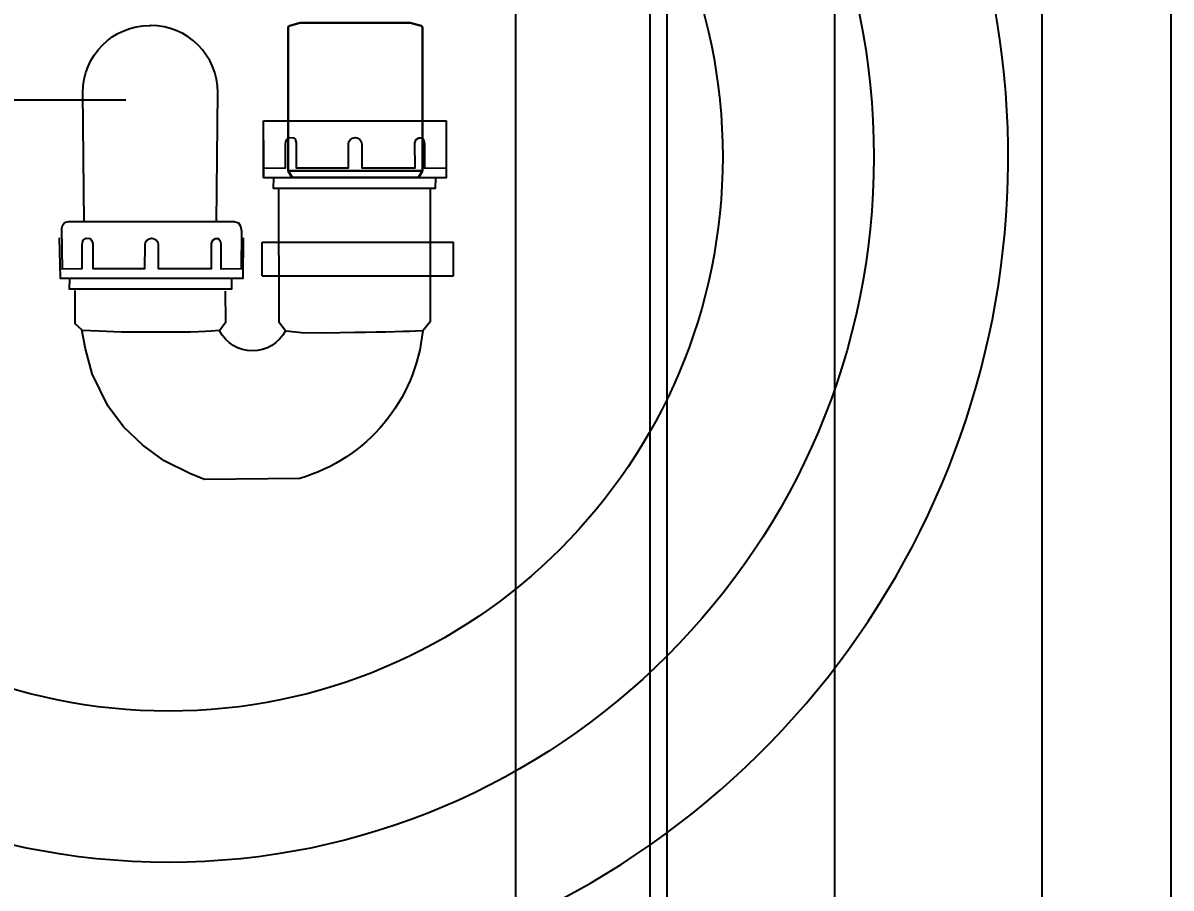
# Model space of a CAD drawing. Header units: millimetres. Extents: x 976 to 9349, y -1578 to 2211.
# Drawn here: x 5754.66 to 5788.85, y 482.18 to 507.93 of the extents above; entities that cross this region are included whole.
import ezdxf

# ---------------------------------------------------------------- set-up
doc = ezdxf.new("R2010")
doc.units = ezdxf.units.MM
for name, color, linetype in [('DEFAULT_1', 7, 'Continuous'), ('Ilustrace', 7, 'Continuous'), ('Inst - odpływ', 35, 'Continuous'), ('Inst - woda', 220, 'Continuous'), ('Meble wnętrze', 52, 'Continuous'), ('Płytki', 254, 'Continuous'), ('Szkic', 6, 'Continuous'), ('Urządzenia', 183, 'Continuous')]:
    doc.layers.add(name, color=color, linetype=linetype)
doc.dimstyles.new('ISO-25', dxfattribs={"dimtxt": 4, "dimasz": 5, "dimexe": 1.25, "dimexo": 0.625, "dimgap": 1, "dimtad": 1, "dimtxsty": 'Standard', "dimcen": 2.5, "dimadec": 0, "dimazin": 0, "dimtfac": 1, "dimtmove": 0, "dimatfit": 3, "dimfxl": 1, "dimarcsym": 0})

# ---------------------------------------------------------------- blocks, each defined once
blk = doc.blocks.new('Z$W@#27038')
blk.add_line((59.7, 2.2), (59.7, 83.7))
for radius in [21, 16.5]:
    blk.add_circle((29.85, 46.7), radius)
blk.add_arc((29.85, 46.7), 25, 66.9261, 12.9677)
blk = doc.blocks.new('Z$W@#31272')
at = {"layer": 'Ilustrace', "lineweight": 30}
for points, knots in [([(5.437, 4.468), (5.437, 4.468), (5.436, 4.462), (5.436, 4.462), (5.436, 4.462), (5.436, 4.462), (5.436, 4.262), (5.436, 4.262), (5.436, 4.262), (5.436, 4.262), (5.436, 0.4), (5.436, 0.4), (5.436, 0.4), (5.436, 0.4), (5.436, 0.2), (5.436, 0.2), (5.436, 0.2), (5.436, 0.2), (5.552, 0), (5.552, 0)], [0, 0, 0, 0, 0.166667, 0.166667, 0.166667, 0.166667, 0.333333, 0.333333, 0.333333, 0.333333, 0.5, 0.5, 0.5, 0.5, 0.666667, 0.666667, 0.666667, 0.666667, 1, 1, 1, 1]), ([(5.473, 4.51), (5.473, 4.51), (5.799, 4.597), (5.799, 4.597), (5.799, 4.597), (5.799, 4.597), (5.999, 4.597), (5.999, 4.597), (5.999, 4.597), (5.999, 4.597), (8.873, 4.597), (8.873, 4.597), (8.873, 4.597), (8.873, 4.597), (9.073, 4.597), (9.073, 4.597), (9.073, 4.597), (9.073, 4.597), (9.399, 4.51), (9.399, 4.51)], [0, 0, 0, 0, 0.166667, 0.166667, 0.166667, 0.166667, 0.333333, 0.333333, 0.333333, 0.333333, 0.5, 0.5, 0.5, 0.5, 0.666667, 0.666667, 0.666667, 0.666667, 1, 1, 1, 1]), ([(9.436, 4.461), (9.436, 4.461), (9.436, 4.261), (9.436, 4.261), (9.436, 4.261), (9.436, 4.261), (9.436, 0.4), (9.436, 0.4), (9.436, 0.4), (9.436, 0.4), (9.436, 0.2), (9.436, 0.2), (9.436, 0.2), (9.436, 0.2), (9.321, 0), (9.321, 0)], [0, 0, 0, 0, 0.2, 0.2, 0.2, 0.2, 0.4, 0.4, 0.4, 0.4, 0.6, 0.6, 0.6, 0.6, 1, 1, 1, 1])]:
    blk.add_open_spline(points, degree=3, knots=knots, dxfattribs=at)
for points in [[(5.477, 4.51), (5.456, 4.509), (5.439, 4.488), (5.437, 4.468)], [(9.367, 4.519), (9.406, 4.513), (9.436, 4.497), (9.436, 4.461)], [(9.385, 4.51), (9.385, 4.51), (9.397, 4.509), (9.397, 4.509)], [(9.436, 0.2), (9.436, 0.2), (5.436, 0.2), (5.436, 0.2)], [(9.321, 0), (9.321, 0), (5.552, 0), (5.552, 0)]]:
    blk.add_open_spline(points, degree=3, dxfattribs=at)
blk = doc.blocks.new('Z$W@#1189')
for p, q in [((6.091, 10.671), (11.536, 10.671)), ((6.091, 8.989), (6.091, 10.671)), ((11.536, 8.989), (11.536, 10.671))]:
    blk.add_line(p, q)
at = {"layer": 'DEFAULT_1', "color": 250}
for points, knots in [([(0.745, 7.655), (0.745, 7.655), (0.704, 11.515), (0.704, 11.515), (0.704, 11.515), (0.704, 12.618), (1.598, 13.513), (2.701, 13.513), (2.701, 13.513), (2.701, 13.513), (2.706, 13.513), (2.714, 13.513)], [0, 0, 0, 0, 0.25, 0.25, 0.25, 0.25, 0.5, 0.5, 0.5, 0.5, 0.5075237, 0.5075237, 0.5075237, 0.5075237]), ([(4.683, 7.655), (4.683, 7.655), (4.725, 11.515), (4.725, 11.515), (4.725, 11.515), (4.725, 12.618), (3.83, 13.513), (2.727, 13.513), (2.727, 13.513), (2.727, 13.513), (2.723, 13.513), (2.714, 13.513)], [0, 0, 0, 0, 0.25, 0.25, 0.25, 0.25, 0.5, 0.5, 0.5, 0.5, 0.5075237, 0.5075237, 0.5075237, 0.5075237]), ([(6.091, 10.083), (6.091, 10.083), (6.091, 8.989), (6.091, 8.989), (6.091, 8.989), (6.091, 8.989), (11.536, 8.989), (11.536, 8.989), (11.536, 8.989), (11.536, 8.989), (11.536, 10.185), (11.536, 10.185)], [0, 0, 0, 0, 0.25, 0.25, 0.25, 0.25, 0.5, 0.5, 0.5, 0.5, 1, 1, 1, 1]), ([(6.112, 9.269), (6.112, 9.269), (6.74, 9.277), (6.74, 9.277), (6.74, 9.277), (6.74, 9.277), (6.74, 9.968), (6.74, 9.968), (6.74, 9.968), (6.74, 9.968), (6.755, 10.045), (6.755, 10.045), (6.755, 10.045), (6.755, 10.045), (6.778, 10.115), (6.778, 10.115), (6.778, 10.115), (6.778, 10.115), (6.864, 10.177), (6.864, 10.177), (6.864, 10.177), (6.864, 10.177), (6.98, 10.169), (6.98, 10.169), (6.98, 10.169), (6.98, 10.169), (7.026, 10.123), (7.026, 10.123), (7.026, 10.123), (7.026, 10.123), (7.057, 10.022), (7.057, 10.022), (7.057, 10.022), (7.057, 10.022), (7.057, 9.277), (7.057, 9.277), (7.057, 9.277), (7.057, 9.277), (8.615, 9.277), (8.615, 9.277), (8.615, 9.277), (8.615, 9.277), (8.616, 9.978), (8.616, 9.978), (8.616, 9.978), (8.616, 10.088), (8.704, 10.176), (8.813, 10.176), (8.813, 10.176), (8.923, 10.176), (9.012, 10.088), (9.012, 9.978), (9.012, 9.978), (9.012, 9.978), (9.01, 9.277), (9.01, 9.277), (9.01, 9.277), (9.01, 9.277), (10.599, 9.277), (10.599, 9.277), (10.599, 9.277), (10.599, 9.277), (10.591, 10.022), (10.591, 10.022), (10.591, 10.022), (10.591, 10.022), (10.637, 10.115), (10.637, 10.115), (10.637, 10.115), (10.637, 10.115), (10.715, 10.169), (10.715, 10.169), (10.715, 10.169), (10.715, 10.169), (10.808, 10.169), (10.808, 10.169), (10.808, 10.169), (10.808, 10.169), (10.862, 10.084), (10.862, 10.084), (10.862, 10.084), (10.862, 10.084), (10.877, 9.983), (10.877, 9.983), (10.877, 9.983), (10.877, 9.983), (10.877, 9.269), (10.877, 9.269), (10.877, 9.269), (10.877, 9.269), (11.513, 9.277), (11.513, 9.277)], [0, 0, 0, 0, 0.041667, 0.041667, 0.041667, 0.041667, 0.083333, 0.083333, 0.083333, 0.083333, 0.125, 0.125, 0.125, 0.125, 0.166667, 0.166667, 0.166667, 0.166667, 0.208333, 0.208333, 0.208333, 0.208333, 0.25, 0.25, 0.25, 0.25, 0.291667, 0.291667, 0.291667, 0.291667, 0.333333, 0.333333, 0.333333, 0.333333, 0.375, 0.375, 0.375, 0.375, 0.416667, 0.416667, 0.416667, 0.416667, 0.458333, 0.458333, 0.458333, 0.458333, 0.5, 0.5, 0.5, 0.5, 0.541667, 0.541667, 0.541667, 0.541667, 0.583333, 0.583333, 0.583333, 0.583333, 0.625, 0.625, 0.625, 0.625, 0.666667, 0.666667, 0.666667, 0.666667, 0.708333, 0.708333, 0.708333, 0.708333, 0.75, 0.75, 0.75, 0.75, 0.791667, 0.791667, 0.791667, 0.791667, 0.833333, 0.833333, 0.833333, 0.833333, 0.875, 0.875, 0.875, 0.875, 0.916667, 0.916667, 0.916667, 0.916667, 1, 1, 1, 1]), ([(11.205, 8.978), (11.205, 8.978), (11.202, 8.654), (11.202, 8.654), (11.202, 8.654), (11.202, 8.654), (6.385, 8.654), (6.385, 8.654), (6.385, 8.654), (6.385, 8.654), (6.391, 8.978), (6.391, 8.978)], [0, 0, 0, 0, 0.25, 0.25, 0.25, 0.25, 0.5, 0.5, 0.5, 0.5, 1, 1, 1, 1]), ([(11.045, 8.677), (11.045, 8.677), (11.045, 4.689), (11.045, 4.689), (11.045, 4.689), (11.045, 4.689), (10.827, 4.425), (10.827, 4.425), (10.827, 4.425), (10.622, 2.35), (9.174, 0.609), (7.171, 0.031), (7.171, 0.031), (7.171, 0.031), (4.325, 0), (4.325, 0), (4.325, 0), (4.325, 0), (3.888, 0.175), (3.888, 0.175), (3.888, 0.175), (3.888, 0.175), (3.13, 0.555), (3.13, 0.555), (3.13, 0.555), (3.13, 0.555), (2.489, 1.023), (2.489, 1.023), (2.489, 1.023), (2.489, 1.023), (1.92, 1.563), (1.92, 1.563), (1.92, 1.563), (1.92, 1.563), (1.454, 2.191), (1.454, 2.191), (1.454, 2.191), (1.454, 2.191), (0.987, 3.141), (0.987, 3.141), (0.987, 3.141), (0.987, 3.141), (0.783, 3.886), (0.783, 3.886), (0.783, 3.886), (0.783, 3.886), (0.681, 4.455), (0.681, 4.455), (0.681, 4.455), (0.681, 4.455), (0.477, 4.63), (0.477, 4.63), (0.477, 4.63), (0.477, 4.63), (0.477, 5.624), (0.477, 5.624)], [0, 0, 0, 0, 0.066667, 0.066667, 0.066667, 0.066667, 0.133333, 0.133333, 0.133333, 0.133333, 0.2, 0.2, 0.2, 0.2, 0.266667, 0.266667, 0.266667, 0.266667, 0.333333, 0.333333, 0.333333, 0.333333, 0.4, 0.4, 0.4, 0.4, 0.466667, 0.466667, 0.466667, 0.466667, 0.533333, 0.533333, 0.533333, 0.533333, 0.6, 0.6, 0.6, 0.6, 0.666667, 0.666667, 0.666667, 0.666667, 0.733333, 0.733333, 0.733333, 0.733333, 0.8, 0.8, 0.8, 0.8, 0.866667, 0.866667, 0.866667, 0.866667, 1, 1, 1, 1]), ([(6.529, 8.649), (6.529, 8.649), (6.54, 4.686), (6.54, 4.686), (6.54, 4.686), (6.54, 4.686), (6.738, 4.427), (6.738, 4.427), (6.738, 4.427), (6.551, 4.058), (6.172, 3.826), (5.758, 3.826), (5.758, 3.826), (5.345, 3.826), (4.966, 4.058), (4.779, 4.427), (4.779, 4.427), (4.779, 4.427), (4.967, 4.686), (4.967, 4.686), (4.967, 4.686), (4.967, 4.686), (4.956, 5.607), (4.956, 5.607)], [0, 0, 0, 0, 0.142857, 0.142857, 0.142857, 0.142857, 0.285714, 0.285714, 0.285714, 0.285714, 0.428571, 0.428571, 0.428571, 0.428571, 0.571429, 0.571429, 0.571429, 0.571429, 0.714286, 0.714286, 0.714286, 0.714286, 1, 1, 1, 1]), ([(0.103, 6.251), (0.103, 6.251), (0.083, 7.476), (0.083, 7.476), (0.083, 7.476), (0.083, 7.585), (0.172, 7.674), (0.281, 7.674), (0.281, 7.674), (0.281, 7.674), (5.21, 7.673), (5.21, 7.673), (5.21, 7.673), (5.21, 7.673), (5.344, 7.639), (5.344, 7.639), (5.344, 7.639), (5.344, 7.639), (5.402, 7.539), (5.402, 7.539), (5.402, 7.539), (5.402, 7.539), (5.427, 7.388), (5.427, 7.388), (5.427, 7.388), (5.427, 7.388), (5.419, 6.26), (5.419, 6.26)], [0, 0, 0, 0, 0.125, 0.125, 0.125, 0.125, 0.25, 0.25, 0.25, 0.25, 0.375, 0.375, 0.375, 0.375, 0.5, 0.5, 0.5, 0.5, 0.625, 0.625, 0.625, 0.625, 0.75, 0.75, 0.75, 0.75, 1, 1, 1, 1]), ([(0, 7.195), (0, 7.195), (0.034, 5.991), (0.034, 5.991), (0.034, 5.991), (0.034, 5.991), (5.478, 5.991), (5.478, 5.991), (5.478, 5.991), (5.478, 5.991), (5.494, 7.187), (5.494, 7.187)], [0, 0, 0, 0, 0.25, 0.25, 0.25, 0.25, 0.5, 0.5, 0.5, 0.5, 1, 1, 1, 1]), ([(0.054, 6.271), (0.054, 6.271), (0.682, 6.279), (0.682, 6.279), (0.682, 6.279), (0.682, 6.279), (0.682, 6.97), (0.682, 6.97), (0.682, 6.97), (0.682, 6.97), (0.697, 7.048), (0.697, 7.048), (0.697, 7.048), (0.697, 7.048), (0.721, 7.117), (0.721, 7.117), (0.721, 7.117), (0.721, 7.117), (0.806, 7.179), (0.806, 7.179), (0.806, 7.179), (0.806, 7.179), (0.922, 7.172), (0.922, 7.172), (0.922, 7.172), (0.922, 7.172), (0.969, 7.125), (0.969, 7.125), (0.969, 7.125), (0.969, 7.125), (1, 7.024), (1, 7.024), (1, 7.024), (1, 7.024), (1, 6.279), (1, 6.279), (1, 6.279), (1, 6.279), (2.557, 6.279), (2.557, 6.279), (2.557, 6.279), (2.557, 6.279), (2.558, 6.981), (2.558, 6.981), (2.558, 6.981), (2.558, 7.09), (2.646, 7.179), (2.756, 7.179), (2.756, 7.179), (2.865, 7.179), (2.954, 7.09), (2.954, 6.981), (2.954, 6.981), (2.954, 6.981), (2.952, 6.279), (2.952, 6.279), (2.952, 6.279), (2.952, 6.279), (4.541, 6.279), (4.541, 6.279), (4.541, 6.279), (4.541, 6.279), (4.533, 7.024), (4.533, 7.024), (4.533, 7.024), (4.533, 7.024), (4.579, 7.117), (4.579, 7.117), (4.579, 7.117), (4.579, 7.117), (4.657, 7.172), (4.657, 7.172), (4.657, 7.172), (4.657, 7.172), (4.75, 7.172), (4.75, 7.172), (4.75, 7.172), (4.75, 7.172), (4.804, 7.086), (4.804, 7.086), (4.804, 7.086), (4.804, 7.086), (4.82, 6.985), (4.82, 6.985), (4.82, 6.985), (4.82, 6.985), (4.82, 6.271), (4.82, 6.271), (4.82, 6.271), (4.82, 6.271), (5.455, 6.279), (5.455, 6.279)], [0, 0, 0, 0, 0.041667, 0.041667, 0.041667, 0.041667, 0.083333, 0.083333, 0.083333, 0.083333, 0.125, 0.125, 0.125, 0.125, 0.166667, 0.166667, 0.166667, 0.166667, 0.208333, 0.208333, 0.208333, 0.208333, 0.25, 0.25, 0.25, 0.25, 0.291667, 0.291667, 0.291667, 0.291667, 0.333333, 0.333333, 0.333333, 0.333333, 0.375, 0.375, 0.375, 0.375, 0.416667, 0.416667, 0.416667, 0.416667, 0.458333, 0.458333, 0.458333, 0.458333, 0.5, 0.5, 0.5, 0.5, 0.541667, 0.541667, 0.541667, 0.541667, 0.583333, 0.583333, 0.583333, 0.583333, 0.625, 0.625, 0.625, 0.625, 0.666667, 0.666667, 0.666667, 0.666667, 0.708333, 0.708333, 0.708333, 0.708333, 0.75, 0.75, 0.75, 0.75, 0.791667, 0.791667, 0.791667, 0.791667, 0.833333, 0.833333, 0.833333, 0.833333, 0.875, 0.875, 0.875, 0.875, 0.916667, 0.916667, 0.916667, 0.916667, 1, 1, 1, 1]), ([(5.136, 5.952), (5.136, 5.952), (5.135, 5.658), (5.135, 5.658), (5.135, 5.658), (5.135, 5.658), (0.31, 5.658), (0.31, 5.658), (0.31, 5.658), (0.31, 5.658), (0.319, 5.97), (0.319, 5.97)], [0, 0, 0, 0, 0.25, 0.25, 0.25, 0.25, 0.5, 0.5, 0.5, 0.5, 1, 1, 1, 1]), ([(4.764, 4.427), (4.764, 4.427), (4.527, 4.415), (4.527, 4.415), (4.527, 4.415), (4.527, 4.415), (4.356, 4.405), (4.356, 4.405), (4.356, 4.405), (4.356, 4.405), (4.146, 4.395), (4.146, 4.395), (4.146, 4.395), (4.146, 4.395), (3.9, 4.387), (3.9, 4.387), (3.9, 4.387), (3.9, 4.387), (3.627, 4.381), (3.627, 4.381), (3.627, 4.381), (3.627, 4.381), (3.332, 4.378), (3.332, 4.378), (3.332, 4.378), (3.332, 4.378), (3.024, 4.378), (3.024, 4.378), (3.024, 4.378), (3.024, 4.378), (2.711, 4.38), (2.711, 4.38), (2.711, 4.38), (2.711, 4.38), (1.859, 4.38), (1.859, 4.38), (1.859, 4.38), (1.859, 4.38), (1.181, 4.408), (1.181, 4.408), (1.181, 4.408), (1.181, 4.408), (0.696, 4.436), (0.696, 4.436)], [0, 0, 0, 0, 0.083333, 0.083333, 0.083333, 0.083333, 0.166667, 0.166667, 0.166667, 0.166667, 0.25, 0.25, 0.25, 0.25, 0.333333, 0.333333, 0.333333, 0.333333, 0.416667, 0.416667, 0.416667, 0.416667, 0.5, 0.5, 0.5, 0.5, 0.583333, 0.583333, 0.583333, 0.583333, 0.666667, 0.666667, 0.666667, 0.666667, 0.75, 0.75, 0.75, 0.75, 0.833333, 0.833333, 0.833333, 0.833333, 1, 1, 1, 1]), ([(6.762, 4.419), (6.762, 4.419), (7.216, 4.375), (7.216, 4.375), (7.216, 4.375), (7.216, 4.375), (7.925, 4.364), (7.925, 4.364), (7.925, 4.364), (7.925, 4.364), (8.806, 4.38), (8.806, 4.38), (8.806, 4.38), (8.806, 4.38), (9.126, 4.383), (9.126, 4.383), (9.126, 4.383), (9.126, 4.383), (9.437, 4.389), (9.437, 4.389), (9.437, 4.389), (9.437, 4.389), (9.731, 4.395), (9.731, 4.395), (9.731, 4.395), (9.731, 4.395), (10.001, 4.401), (10.001, 4.401), (10.001, 4.401), (10.001, 4.401), (10.241, 4.408), (10.241, 4.408), (10.241, 4.408), (10.241, 4.408), (10.445, 4.413), (10.445, 4.413), (10.445, 4.413), (10.445, 4.413), (10.609, 4.418), (10.609, 4.418), (10.609, 4.418), (10.609, 4.418), (10.839, 4.43), (10.839, 4.43)], [0, 0, 0, 0, 0.083333, 0.083333, 0.083333, 0.083333, 0.166667, 0.166667, 0.166667, 0.166667, 0.25, 0.25, 0.25, 0.25, 0.333333, 0.333333, 0.333333, 0.333333, 0.416667, 0.416667, 0.416667, 0.416667, 0.5, 0.5, 0.5, 0.5, 0.583333, 0.583333, 0.583333, 0.583333, 0.666667, 0.666667, 0.666667, 0.666667, 0.75, 0.75, 0.75, 0.75, 0.833333, 0.833333, 0.833333, 0.833333, 1, 1, 1, 1])]:
    blk.add_open_spline(points, degree=3, knots=knots, dxfattribs=at)
blk.add_blockref('Z$W@#31272', (1.383, 8.989))
blk = doc.blocks.new('*D309')
at = {"layer": 'Defpoints', "color": 0}
for p in [(3.542, 49.962), (52.551, 49.962), (28.398, 0.069)]:
    blk.add_point(p, dxfattribs=at)
at = {"layer": 'Szkic', "color": 0, "lineweight": -2}
for p, q in [((51.926, 49.962), (2.292, 49.962)), ((3.542, 5.069), (3.542, 44.962)), ((27.773, 0.069), (2.292, 0.069))]:
    blk.add_line(p, q, dxfattribs=at)
at = {"layer": 'Szkic', "color": 0}
for points in [[(4.375, 44.962), (2.708, 44.962), (3.542, 49.962)], [(2.708, 5.069), (4.375, 5.069), (3.542, 0.069)]]:
    blk.add_solid(points, dxfattribs=at)
at = {"layer": 'Szkic', "color": 0, "insert": (0.208, 25.016), "char_height": 4, "attachment_point": 5, "rotation": 90}
blk.add_mtext('49,89', dxfattribs=at)

msp = doc.modelspace()

# ---------------------------------------------------------------- linework, layer by layer
at = {"layer": 'Inst - odpływ'}
for p, q in [((5773.828, 511.743), (5773.828, 455.743)), ((5778.828, 511.743), (5778.828, 455.743))]:
    msp.add_line(p, q, dxfattribs=at)
at = {"layer": 'Inst - woda'}
for p, q in [((5769.328, 523.743), (5769.328, 455.743)), ((5773.328, 523.743), (5773.328, 455.743))]:
    msp.add_line(p, q, dxfattribs=at)
at = {"layer": 'Płytki'}
msp.add_line((5784.995, 712.443), (5784.995, 456.743), dxfattribs=at)
at = {"layer": 'Szkic'}
for p, q in [((5761.783, 501.4), (5767.476, 501.4)), ((5761.783, 500.4), (5761.783, 501.4)), ((5767.476, 500.4), (5767.476, 501.4)), ((5761.783, 500.4), (5767.476, 500.4))]:
    msp.add_line(p, q, dxfattribs=at)

# ---------------------------------------------------------------- block references
at = {"layer": 'Meble wnętrze'}
msp.add_blockref('Z$W@#1189', (5755.735, 494.343), dxfattribs=at)
at = {"layer": 'Urządzenia'}
msp.add_blockref('Z$W@#27038', (5729.145, 457.243), dxfattribs=at)

# ---------------------------------------------------------------- dimensions: what is measured, and where the dimension line sits
at = {"layer": 'Szkic'}
dim = msp.add_linear_dim(base=(5709.334, 505.636), p1=(5734.19, 455.743), p2=(5758.344, 505.636), angle=90, dimstyle='ISO-25', dxfattribs=at)
dim.commit()
dim.dimension.update_dxf_attribs({"geometry": '*D309', "text_midpoint": (5706.001, 480.689), "insert": (5705.793, 455.673)})

doc.saveas('drawing.dxf')
